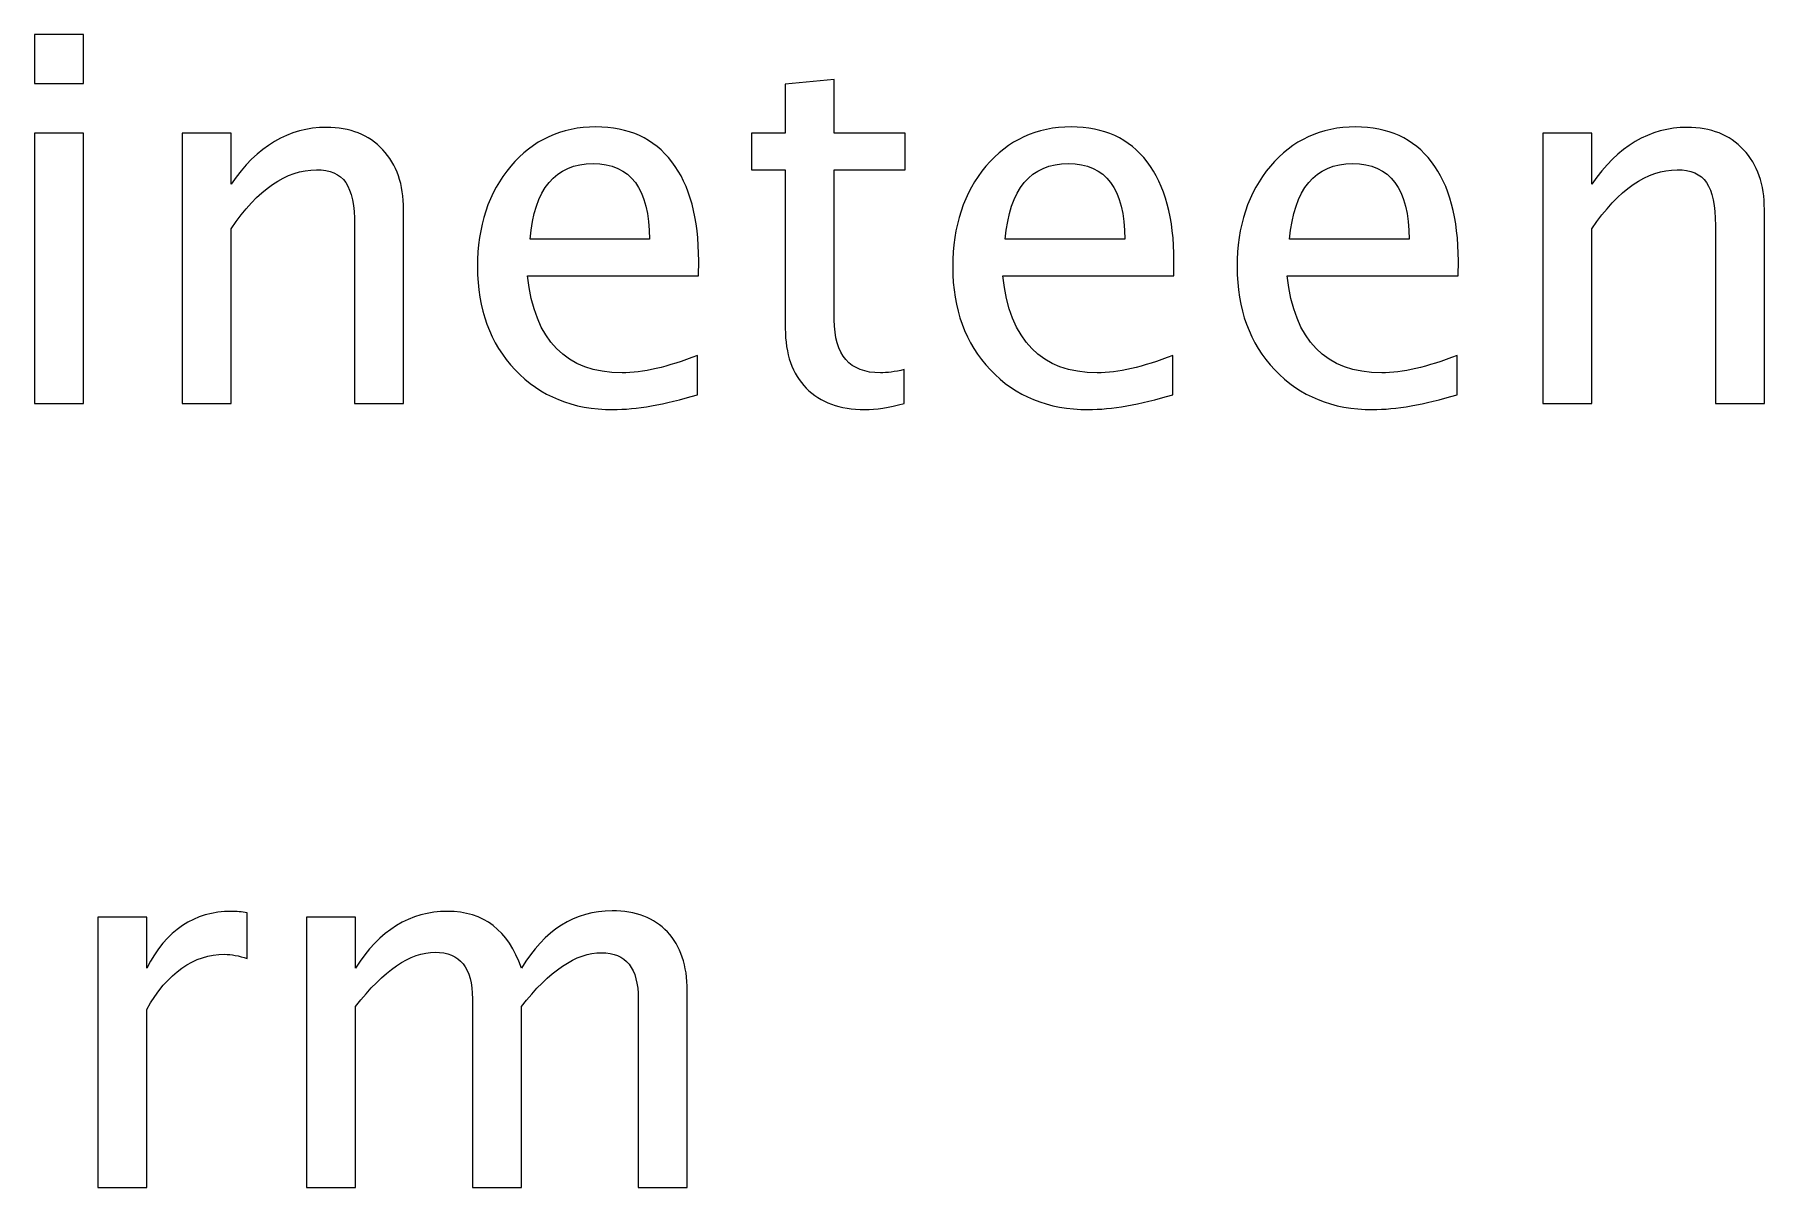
# Model space of a CAD drawing. Header units: centimetres. Extents: x -139 to 139, y -98 to 100.
# Drawn here: x 36.25 to 60.16, y 83.44 to 99.38 of the extents above; entities that cross this region are included whole.
import ezdxf

# ---------------------------------------------------------------- set-up
doc = ezdxf.new("R2010")
doc.units = ezdxf.units.CM
doc.header["$MEASUREMENT"] = 0
doc.layers.add('Layer 1', color=7, linetype='Continuous')

msp = doc.modelspace()

# ---------------------------------------------------------------- linework, layer by layer
at = {"layer": 'Layer 1'}
for points, knots in [([(36.25209, 98.70415), (36.25209, 98.70415), (36.25209, 99.38148), (36.25209, 99.38148), (36.25209, 99.38148), (36.25209, 99.38148), (36.92943, 99.38148), (36.92943, 99.38148), (36.92943, 99.38148), (36.92943, 99.38148), (36.92943, 98.70415), (36.92943, 98.70415), (36.92943, 98.70415), (36.92943, 98.70415), (36.25209, 98.70415), (36.25209, 98.70415)], [0, 0, 0, 0, 0.2, 0.2, 0.2, 0.2, 0.4, 0.4, 0.4, 0.4, 0.6, 0.6, 0.6, 0.6, 1, 1, 1, 1]), ([(48.27359, 94.28149), (48.06428, 94.22387), (47.88201, 94.19564), (47.72796, 94.19564), (47.72796, 94.19564), (47.38224, 94.19564), (47.11295, 94.29442), (46.9201, 94.49198), (46.9201, 94.49198), (46.72607, 94.68953), (46.62965, 94.96352), (46.62965, 95.31513), (46.62965, 95.31513), (46.62965, 95.31513), (46.62965, 97.51176), (46.62965, 97.51176), (46.62965, 97.51176), (46.62965, 97.51176), (46.16163, 97.51176), (46.16163, 97.51176), (46.16163, 97.51176), (46.16163, 97.51176), (46.16163, 98.01976), (46.16163, 98.01976), (46.16163, 98.01976), (46.16163, 98.01976), (46.62965, 98.01976), (46.62965, 98.01976), (46.62965, 98.01976), (46.62965, 98.01976), (46.62965, 98.69591), (46.62965, 98.69591), (46.62965, 98.69591), (46.62965, 98.69591), (47.30698, 98.76059), (47.30698, 98.76059), (47.30698, 98.76059), (47.30698, 98.76059), (47.30698, 98.01976), (47.30698, 98.01976), (47.30698, 98.01976), (47.30698, 98.01976), (48.2877, 98.01976), (48.2877, 98.01976), (48.2877, 98.01976), (48.2877, 98.01976), (48.2877, 97.51176), (48.2877, 97.51176), (48.2877, 97.51176), (48.2877, 97.51176), (47.30698, 97.51176), (47.30698, 97.51176), (47.30698, 97.51176), (47.30698, 97.51176), (47.30698, 95.43742), (47.30698, 95.43742), (47.30698, 95.43742), (47.30698, 94.94824), (47.51982, 94.70364), (47.94433, 94.70364), (47.94433, 94.70364), (48.03488, 94.70364), (48.14424, 94.71893), (48.27359, 94.74833), (48.27359, 94.74833), (48.27359, 94.74833), (48.27359, 94.28149), (48.27359, 94.28149)], [0, 0, 0, 0, 0.05555556, 0.05555556, 0.05555556, 0.05555556, 0.11111111, 0.11111111, 0.11111111, 0.11111111, 0.16666667, 0.16666667, 0.16666667, 0.16666667, 0.22222222, 0.22222222, 0.22222222, 0.22222222, 0.27777778, 0.27777778, 0.27777778, 0.27777778, 0.33333333, 0.33333333, 0.33333333, 0.33333333, 0.38888889, 0.38888889, 0.38888889, 0.38888889, 0.44444444, 0.44444444, 0.44444444, 0.44444444, 0.5, 0.5, 0.5, 0.5, 0.55555556, 0.55555556, 0.55555556, 0.55555556, 0.61111111, 0.61111111, 0.61111111, 0.61111111, 0.66666667, 0.66666667, 0.66666667, 0.66666667, 0.72222222, 0.72222222, 0.72222222, 0.72222222, 0.77777778, 0.77777778, 0.77777778, 0.77777778, 0.83333333, 0.83333333, 0.83333333, 0.83333333, 0.88888889, 0.88888889, 0.88888889, 0.88888889, 1, 1, 1, 1]), ([(38.29115, 94.28031), (38.29115, 94.28031), (38.29115, 98.01976), (38.29115, 98.01976), (38.29115, 98.01976), (38.29115, 98.01976), (38.96849, 98.01976), (38.96849, 98.01976), (38.96849, 98.01976), (38.96849, 98.01976), (38.96849, 97.31302), (38.96849, 97.31302), (38.96849, 97.31302), (39.32715, 97.83631), (39.76694, 98.09737), (40.2867, 98.09737), (40.2867, 98.09737), (40.61361, 98.09737), (40.87349, 97.99506), (41.06516, 97.78928), (41.06516, 97.78928), (41.25684, 97.58466), (41.35327, 97.30832), (41.35327, 96.9626), (41.35327, 96.9626), (41.35327, 96.9626), (41.35327, 94.28031), (41.35327, 94.28031), (41.35327, 94.28031), (41.35327, 94.28031), (40.67593, 94.28031), (40.67593, 94.28031), (40.67593, 94.28031), (40.67593, 94.28031), (40.67593, 96.74152), (40.67593, 96.74152), (40.67593, 96.74152), (40.67593, 97.01904), (40.63478, 97.2166), (40.55364, 97.33419), (40.55364, 97.33419), (40.47132, 97.45296), (40.33609, 97.51176), (40.14677, 97.51176), (40.14677, 97.51176), (39.73049, 97.51176), (39.33773, 97.24012), (38.96849, 96.69684), (38.96849, 96.69684), (38.96849, 96.69684), (38.96849, 94.28031), (38.96849, 94.28031), (38.96849, 94.28031), (38.96849, 94.28031), (38.29115, 94.28031), (38.29115, 94.28031)], [0, 0, 0, 0, 0.06666667, 0.06666667, 0.06666667, 0.06666667, 0.13333333, 0.13333333, 0.13333333, 0.13333333, 0.2, 0.2, 0.2, 0.2, 0.26666667, 0.26666667, 0.26666667, 0.26666667, 0.33333333, 0.33333333, 0.33333333, 0.33333333, 0.4, 0.4, 0.4, 0.4, 0.46666667, 0.46666667, 0.46666667, 0.46666667, 0.53333333, 0.53333333, 0.53333333, 0.53333333, 0.6, 0.6, 0.6, 0.6, 0.66666667, 0.66666667, 0.66666667, 0.66666667, 0.73333333, 0.73333333, 0.73333333, 0.73333333, 0.8, 0.8, 0.8, 0.8, 0.86666667, 0.86666667, 0.86666667, 0.86666667, 1, 1, 1, 1]), ([(45.41492, 94.40025), (44.95983, 94.26385), (44.5706, 94.19564), (44.24605, 94.19564), (44.24605, 94.19564), (43.69218, 94.19564), (43.2418, 94.37909), (42.89491, 94.7448), (42.89491, 94.7448), (42.54801, 95.11051), (42.37397, 95.58441), (42.37397, 96.16767), (42.37397, 96.16767), (42.37397, 96.73329), (42.52684, 97.19778), (42.83376, 97.56115), (42.83376, 97.56115), (43.14067, 97.92333), (43.53343, 98.10442), (44.01204, 98.10442), (44.01204, 98.10442), (44.46477, 98.10442), (44.81519, 97.94332), (45.06214, 97.62112), (45.06214, 97.62112), (45.30908, 97.29891), (45.43256, 96.84265), (45.43256, 96.25116), (45.43256, 96.25116), (45.43256, 96.25116), (45.42903, 96.0442), (45.42903, 96.0442), (45.42903, 96.0442), (45.42903, 96.0442), (43.06542, 96.0442), (43.06542, 96.0442), (43.06542, 96.0442), (43.16419, 95.1505), (43.60046, 94.70364), (44.37305, 94.70364), (44.37305, 94.70364), (44.65644, 94.70364), (45.00334, 94.78361), (45.41492, 94.94353), (45.41492, 94.94353), (45.41492, 94.94353), (45.41492, 94.40025), (45.41492, 94.40025)], [0, 0, 0, 0, 0.07692308, 0.07692308, 0.07692308, 0.07692308, 0.15384615, 0.15384615, 0.15384615, 0.15384615, 0.23076923, 0.23076923, 0.23076923, 0.23076923, 0.30769231, 0.30769231, 0.30769231, 0.30769231, 0.38461538, 0.38461538, 0.38461538, 0.38461538, 0.46153846, 0.46153846, 0.46153846, 0.46153846, 0.53846154, 0.53846154, 0.53846154, 0.53846154, 0.61538462, 0.61538462, 0.61538462, 0.61538462, 0.69230769, 0.69230769, 0.69230769, 0.69230769, 0.76923077, 0.76923077, 0.76923077, 0.76923077, 0.84615385, 0.84615385, 0.84615385, 0.84615385, 1, 1, 1, 1]), ([(51.98482, 94.40025), (51.52973, 94.26385), (51.1405, 94.19564), (50.81595, 94.19564), (50.81595, 94.19564), (50.26208, 94.19564), (49.8117, 94.37909), (49.46481, 94.7448), (49.46481, 94.7448), (49.11791, 95.11051), (48.94387, 95.58441), (48.94387, 96.16767), (48.94387, 96.16767), (48.94387, 96.73329), (49.09674, 97.19778), (49.40366, 97.56115), (49.40366, 97.56115), (49.71057, 97.92333), (50.10333, 98.10442), (50.58194, 98.10442), (50.58194, 98.10442), (51.03467, 98.10442), (51.38509, 97.94332), (51.63204, 97.62112), (51.63204, 97.62112), (51.87898, 97.29891), (52.00246, 96.84265), (52.00246, 96.25116), (52.00246, 96.25116), (52.00246, 96.25116), (51.99893, 96.0442), (51.99893, 96.0442), (51.99893, 96.0442), (51.99893, 96.0442), (49.63532, 96.0442), (49.63532, 96.0442), (49.63532, 96.0442), (49.73409, 95.1505), (50.17036, 94.70364), (50.94295, 94.70364), (50.94295, 94.70364), (51.22634, 94.70364), (51.57324, 94.78361), (51.98482, 94.94353), (51.98482, 94.94353), (51.98482, 94.94353), (51.98482, 94.40025), (51.98482, 94.40025)], [0, 0, 0, 0, 0.07692308, 0.07692308, 0.07692308, 0.07692308, 0.15384615, 0.15384615, 0.15384615, 0.15384615, 0.23076923, 0.23076923, 0.23076923, 0.23076923, 0.30769231, 0.30769231, 0.30769231, 0.30769231, 0.38461538, 0.38461538, 0.38461538, 0.38461538, 0.46153846, 0.46153846, 0.46153846, 0.46153846, 0.53846154, 0.53846154, 0.53846154, 0.53846154, 0.61538462, 0.61538462, 0.61538462, 0.61538462, 0.69230769, 0.69230769, 0.69230769, 0.69230769, 0.76923077, 0.76923077, 0.76923077, 0.76923077, 0.84615385, 0.84615385, 0.84615385, 0.84615385, 1, 1, 1, 1]), ([(55.91594, 94.40025), (55.46085, 94.26385), (55.07162, 94.19564), (54.74707, 94.19564), (54.74707, 94.19564), (54.1932, 94.19564), (53.74282, 94.37909), (53.39593, 94.7448), (53.39593, 94.7448), (53.04903, 95.11051), (52.87499, 95.58441), (52.87499, 96.16767), (52.87499, 96.16767), (52.87499, 96.73329), (53.02786, 97.19778), (53.33478, 97.56115), (53.33478, 97.56115), (53.64169, 97.92333), (54.03445, 98.10442), (54.51306, 98.10442), (54.51306, 98.10442), (54.96579, 98.10442), (55.31621, 97.94332), (55.56316, 97.62112), (55.56316, 97.62112), (55.8101, 97.29891), (55.93358, 96.84265), (55.93358, 96.25116), (55.93358, 96.25116), (55.93358, 96.25116), (55.93005, 96.0442), (55.93005, 96.0442), (55.93005, 96.0442), (55.93005, 96.0442), (53.56644, 96.0442), (53.56644, 96.0442), (53.56644, 96.0442), (53.66521, 95.1505), (54.10148, 94.70364), (54.87407, 94.70364), (54.87407, 94.70364), (55.15746, 94.70364), (55.50436, 94.78361), (55.91594, 94.94353), (55.91594, 94.94353), (55.91594, 94.94353), (55.91594, 94.40025), (55.91594, 94.40025)], [0, 0, 0, 0, 0.07692308, 0.07692308, 0.07692308, 0.07692308, 0.15384615, 0.15384615, 0.15384615, 0.15384615, 0.23076923, 0.23076923, 0.23076923, 0.23076923, 0.30769231, 0.30769231, 0.30769231, 0.30769231, 0.38461538, 0.38461538, 0.38461538, 0.38461538, 0.46153846, 0.46153846, 0.46153846, 0.46153846, 0.53846154, 0.53846154, 0.53846154, 0.53846154, 0.61538462, 0.61538462, 0.61538462, 0.61538462, 0.69230769, 0.69230769, 0.69230769, 0.69230769, 0.76923077, 0.76923077, 0.76923077, 0.76923077, 0.84615385, 0.84615385, 0.84615385, 0.84615385, 1, 1, 1, 1]), ([(57.10244, 94.28031), (57.10244, 94.28031), (57.10244, 98.01976), (57.10244, 98.01976), (57.10244, 98.01976), (57.10244, 98.01976), (57.77978, 98.01976), (57.77978, 98.01976), (57.77978, 98.01976), (57.77978, 98.01976), (57.77978, 97.31302), (57.77978, 97.31302), (57.77978, 97.31302), (58.13844, 97.83631), (58.57823, 98.09737), (59.09799, 98.09737), (59.09799, 98.09737), (59.4249, 98.09737), (59.68478, 97.99506), (59.87645, 97.78928), (59.87645, 97.78928), (60.06813, 97.58466), (60.16456, 97.30832), (60.16456, 96.9626), (60.16456, 96.9626), (60.16456, 96.9626), (60.16456, 94.28031), (60.16456, 94.28031), (60.16456, 94.28031), (60.16456, 94.28031), (59.48722, 94.28031), (59.48722, 94.28031), (59.48722, 94.28031), (59.48722, 94.28031), (59.48722, 96.74152), (59.48722, 96.74152), (59.48722, 96.74152), (59.48722, 97.01904), (59.44607, 97.2166), (59.36493, 97.33419), (59.36493, 97.33419), (59.28261, 97.45296), (59.14738, 97.51176), (58.95806, 97.51176), (58.95806, 97.51176), (58.54178, 97.51176), (58.14902, 97.24012), (57.77978, 96.69684), (57.77978, 96.69684), (57.77978, 96.69684), (57.77978, 94.28031), (57.77978, 94.28031), (57.77978, 94.28031), (57.77978, 94.28031), (57.10244, 94.28031), (57.10244, 94.28031)], [0, 0, 0, 0, 0.06666667, 0.06666667, 0.06666667, 0.06666667, 0.13333333, 0.13333333, 0.13333333, 0.13333333, 0.2, 0.2, 0.2, 0.2, 0.26666667, 0.26666667, 0.26666667, 0.26666667, 0.33333333, 0.33333333, 0.33333333, 0.33333333, 0.4, 0.4, 0.4, 0.4, 0.46666667, 0.46666667, 0.46666667, 0.46666667, 0.53333333, 0.53333333, 0.53333333, 0.53333333, 0.6, 0.6, 0.6, 0.6, 0.66666667, 0.66666667, 0.66666667, 0.66666667, 0.73333333, 0.73333333, 0.73333333, 0.73333333, 0.8, 0.8, 0.8, 0.8, 0.86666667, 0.86666667, 0.86666667, 0.86666667, 1, 1, 1, 1]), ([(36.25209, 94.28031), (36.25209, 94.28031), (36.25209, 98.01976), (36.25209, 98.01976), (36.25209, 98.01976), (36.25209, 98.01976), (36.92943, 98.01976), (36.92943, 98.01976), (36.92943, 98.01976), (36.92943, 98.01976), (36.92943, 94.28031), (36.92943, 94.28031), (36.92943, 94.28031), (36.92943, 94.28031), (36.25209, 94.28031), (36.25209, 94.28031)], [0, 0, 0, 0, 0.2, 0.2, 0.2, 0.2, 0.4, 0.4, 0.4, 0.4, 0.6, 0.6, 0.6, 0.6, 1, 1, 1, 1]), ([(43.10069, 96.5522), (43.10069, 96.5522), (44.75169, 96.5522), (44.75169, 96.5522), (44.75169, 96.5522), (44.75169, 97.24835), (44.49181, 97.59642), (43.97323, 97.59642), (43.97323, 97.59642), (43.45112, 97.59642), (43.16067, 97.24835), (43.10069, 96.5522)], [0, 0, 0, 0, 0.25, 0.25, 0.25, 0.25, 0.5, 0.5, 0.5, 0.5, 1, 1, 1, 1]), ([(49.67059, 96.5522), (49.67059, 96.5522), (51.32159, 96.5522), (51.32159, 96.5522), (51.32159, 96.5522), (51.32159, 97.24835), (51.06171, 97.59642), (50.54313, 97.59642), (50.54313, 97.59642), (50.02102, 97.59642), (49.73057, 97.24835), (49.67059, 96.5522)], [0, 0, 0, 0, 0.25, 0.25, 0.25, 0.25, 0.5, 0.5, 0.5, 0.5, 1, 1, 1, 1]), ([(53.60171, 96.5522), (53.60171, 96.5522), (55.25271, 96.5522), (55.25271, 96.5522), (55.25271, 96.5522), (55.25271, 97.24835), (54.99283, 97.59642), (54.47425, 97.59642), (54.47425, 97.59642), (53.95214, 97.59642), (53.66169, 97.24835), (53.60171, 96.5522)], [0, 0, 0, 0, 0.25, 0.25, 0.25, 0.25, 0.5, 0.5, 0.5, 0.5, 1, 1, 1, 1]), ([(37.12404, 83.43826), (37.12404, 83.43826), (37.12404, 87.17771), (37.12404, 87.17771), (37.12404, 87.17771), (37.12404, 87.17771), (37.80138, 87.17771), (37.80138, 87.17771), (37.80138, 87.17771), (37.80138, 87.17771), (37.80138, 86.47097), (37.80138, 86.47097), (37.80138, 86.47097), (38.07066, 86.99426), (38.46107, 87.25532), (38.97378, 87.25532), (38.97378, 87.25532), (39.04316, 87.25532), (39.11606, 87.24944), (39.19132, 87.23768), (39.19132, 87.23768), (39.19132, 87.23768), (39.19132, 86.60385), (39.19132, 86.60385), (39.19132, 86.60385), (39.07373, 86.64266), (38.97025, 86.66265), (38.88088, 86.66265), (38.88088, 86.66265), (38.45049, 86.66265), (38.09066, 86.40865), (37.80138, 85.89947), (37.80138, 85.89947), (37.80138, 85.89947), (37.80138, 83.43826), (37.80138, 83.43826), (37.80138, 83.43826), (37.80138, 83.43826), (37.12404, 83.43826), (37.12404, 83.43826)], [0, 0, 0, 0, 0.09090909, 0.09090909, 0.09090909, 0.09090909, 0.18181818, 0.18181818, 0.18181818, 0.18181818, 0.27272727, 0.27272727, 0.27272727, 0.27272727, 0.36363636, 0.36363636, 0.36363636, 0.36363636, 0.45454545, 0.45454545, 0.45454545, 0.45454545, 0.54545455, 0.54545455, 0.54545455, 0.54545455, 0.63636364, 0.63636364, 0.63636364, 0.63636364, 0.72727273, 0.72727273, 0.72727273, 0.72727273, 0.81818182, 0.81818182, 0.81818182, 0.81818182, 1, 1, 1, 1]), ([(40.01094, 83.43826), (40.01094, 83.43826), (40.01094, 87.17771), (40.01094, 87.17771), (40.01094, 87.17771), (40.01094, 87.17771), (40.68828, 87.17771), (40.68828, 87.17771), (40.68828, 87.17771), (40.68828, 87.17771), (40.68828, 86.47097), (40.68828, 86.47097), (40.68828, 86.47097), (41.01871, 86.99426), (41.44205, 87.25532), (41.96063, 87.25532), (41.96063, 87.25532), (42.4604, 87.25532), (42.80024, 86.99426), (42.98133, 86.47097), (42.98133, 86.47097), (43.30236, 86.99897), (43.72099, 87.26237), (44.23487, 87.26237), (44.23487, 87.26237), (44.56296, 87.26237), (44.81813, 87.16595), (45.0004, 86.97192), (45.0004, 86.97192), (45.18267, 86.77789), (45.27439, 86.50625), (45.27439, 86.157), (45.27439, 86.157), (45.27439, 86.157), (45.27439, 83.43826), (45.27439, 83.43826), (45.27439, 83.43826), (45.27439, 83.43826), (44.59706, 83.43826), (44.59706, 83.43826), (44.59706, 83.43826), (44.59706, 83.43826), (44.59706, 86.04529), (44.59706, 86.04529), (44.59706, 86.04529), (44.59706, 86.47097), (44.42772, 86.68382), (44.08906, 86.68382), (44.08906, 86.68382), (43.73746, 86.68382), (43.36821, 86.4357), (42.98133, 85.93828), (42.98133, 85.93828), (42.98133, 85.93828), (42.98133, 83.43826), (42.98133, 83.43826), (42.98133, 83.43826), (42.98133, 83.43826), (42.304, 83.43826), (42.304, 83.43826), (42.304, 83.43826), (42.304, 83.43826), (42.304, 86.04764), (42.304, 86.04764), (42.304, 86.04764), (42.304, 86.47685), (42.13232, 86.69087), (41.78777, 86.69087), (41.78777, 86.69087), (41.44557, 86.69087), (41.07869, 86.44158), (40.68828, 85.94181), (40.68828, 85.94181), (40.68828, 85.94181), (40.68828, 83.43826), (40.68828, 83.43826), (40.68828, 83.43826), (40.68828, 83.43826), (40.01094, 83.43826), (40.01094, 83.43826)], [0, 0, 0, 0, 0.04761905, 0.04761905, 0.04761905, 0.04761905, 0.0952381, 0.0952381, 0.0952381, 0.0952381, 0.14285714, 0.14285714, 0.14285714, 0.14285714, 0.19047619, 0.19047619, 0.19047619, 0.19047619, 0.23809524, 0.23809524, 0.23809524, 0.23809524, 0.28571429, 0.28571429, 0.28571429, 0.28571429, 0.33333333, 0.33333333, 0.33333333, 0.33333333, 0.38095238, 0.38095238, 0.38095238, 0.38095238, 0.42857143, 0.42857143, 0.42857143, 0.42857143, 0.47619048, 0.47619048, 0.47619048, 0.47619048, 0.52380952, 0.52380952, 0.52380952, 0.52380952, 0.57142857, 0.57142857, 0.57142857, 0.57142857, 0.61904762, 0.61904762, 0.61904762, 0.61904762, 0.66666667, 0.66666667, 0.66666667, 0.66666667, 0.71428571, 0.71428571, 0.71428571, 0.71428571, 0.76190476, 0.76190476, 0.76190476, 0.76190476, 0.80952381, 0.80952381, 0.80952381, 0.80952381, 0.85714286, 0.85714286, 0.85714286, 0.85714286, 0.9047619, 0.9047619, 0.9047619, 0.9047619, 1, 1, 1, 1])]:
    msp.add_open_spline(points, degree=3, knots=knots, dxfattribs=at)

doc.saveas('drawing.dxf')
